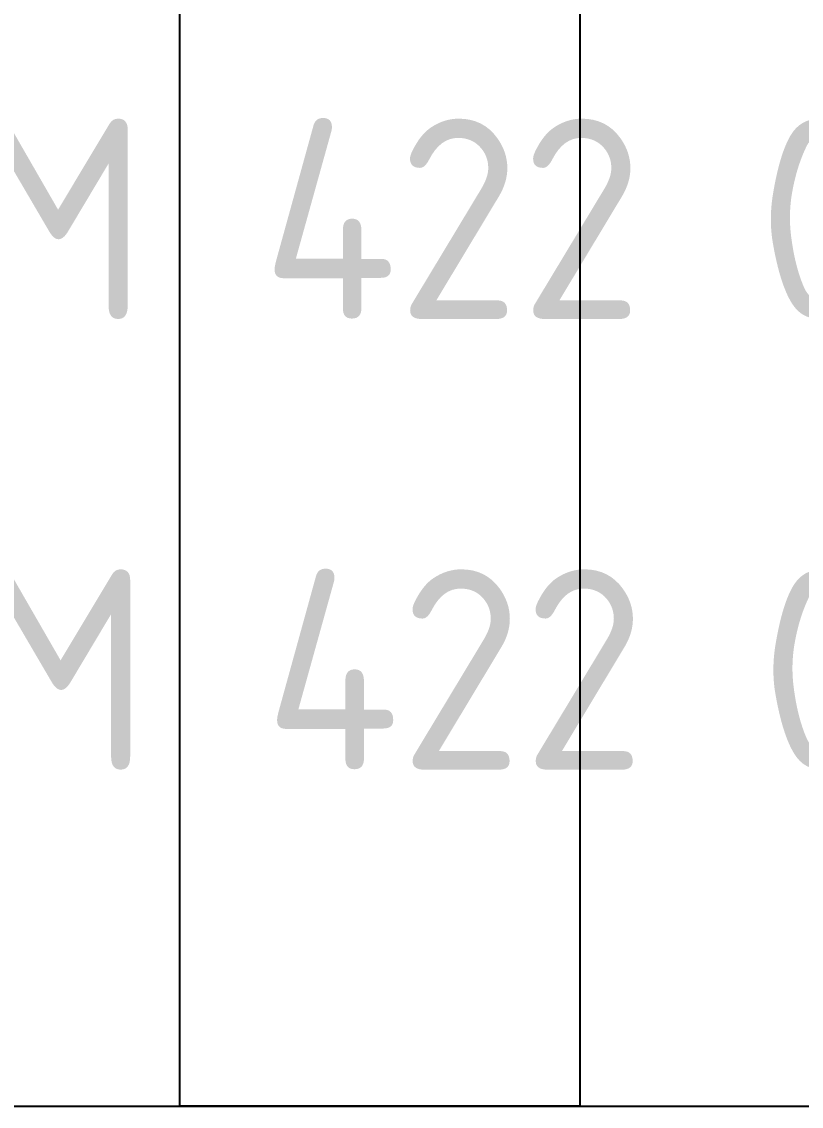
# Model space of a CAD drawing. Header units: millimetres. Extents: x 0 to 69574, y -5 to 41746.
# Drawn here: x 45524.7 to 45602.6, y 16219.4 to 16327.7 of the extents above; entities that cross this region are included whole.
import ezdxf
from ezdxf.enums import TextEntityAlignment as Align

# ---------------------------------------------------------------- set-up
doc = ezdxf.new("R2010")
doc.units = ezdxf.units.MM
doc.layers.add('000-PI_TEXT', color=7, linetype='Continuous')
doc.layers.add('002-PI-Kabelska kanalica', color=150, linetype='Continuous')
doc.styles.add('PI0', font='isocpeur.ttf', dxfattribs={"width": 0.9})

# ---------------------------------------------------------------- blocks, each defined once
blk = doc.blocks.new('*U580')
at = {"layer": '002-PI-Kabelska kanalica'}
for p, q in [((-20, 120), (20, 120)), ((-20, -100), (-20, 120)), ((20, -100), (20, 120))]:
    blk.add_line(p, q, dxfattribs=at)
blk = doc.blocks.new('*U1086')
at = {"layer": '002-PI-Kabelska kanalica'}
blk.add_line((-20, -100), (-20, 470), dxfattribs=at)

msp = doc.modelspace()

# ---------------------------------------------------------------- block references
for name, p, rotation in [('*U580', (45560.483, 16339.404), 180), ('*U1086', (45450.483, 16199.404), 270)]:
    msp.add_blockref(name, p, dxfattribs=dict(rotation=rotation))

# ---------------------------------------------------------------- texts
at = {"layer": '000-PI_TEXT', "style": 'PI0', "width": 0.9}
for s, p in [('-KM 422 05', (45558.128, 16308.054)), ('-KM 422 07', (45558.128, 16263.054))]:
    msp.add_text(s, height=20, dxfattribs=at).set_placement(p, align=Align.MIDDLE)

doc.saveas('drawing.dxf')
